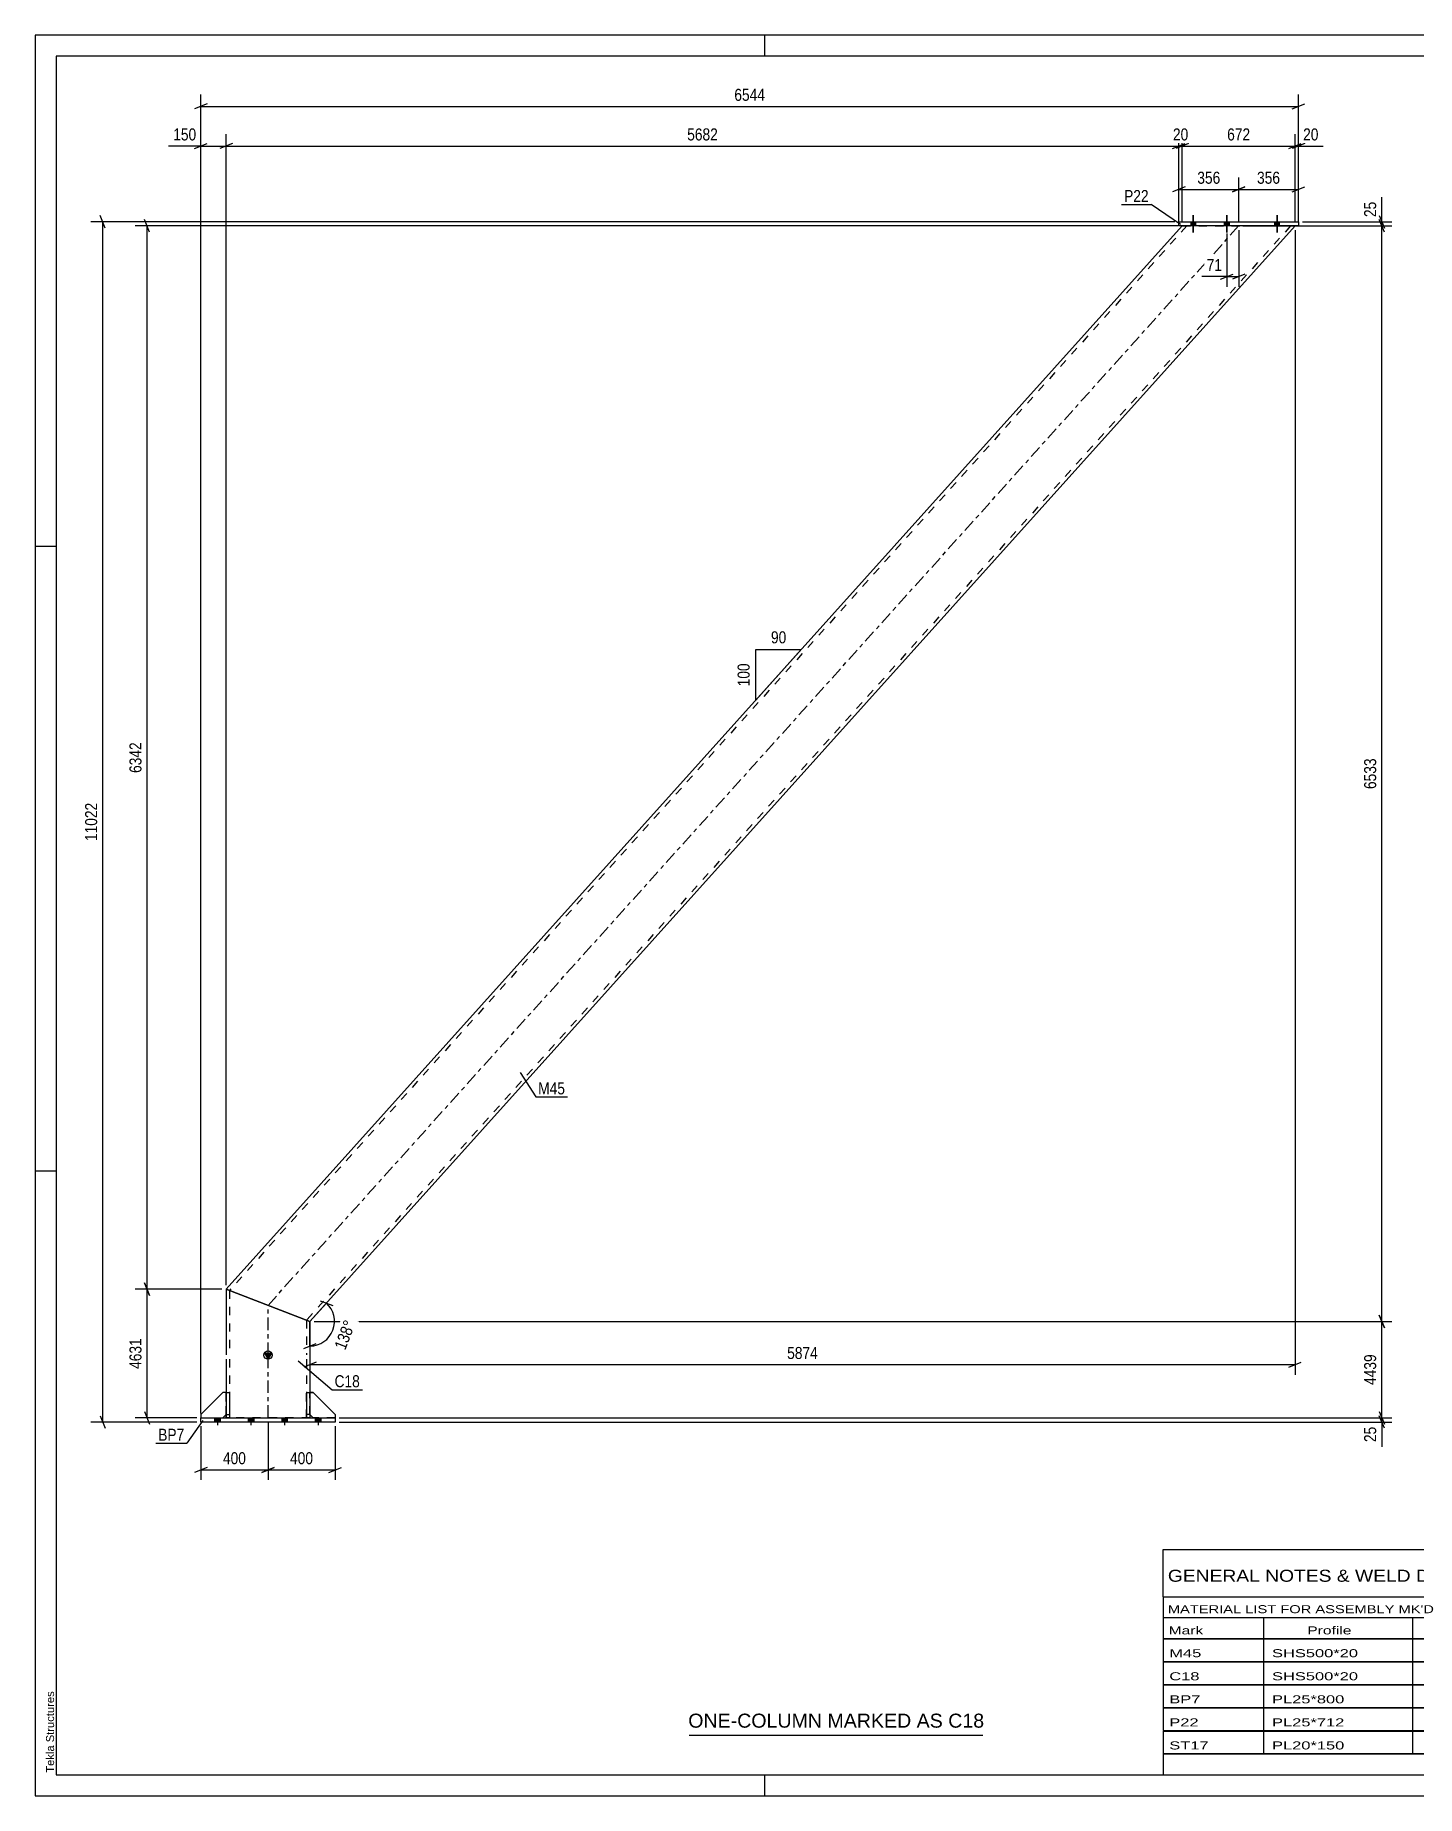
# Model space of a CAD drawing. Header units: millimetres. Extents: x 0 to 594, y 0 to 420.
# Drawn here: x 0 to 329.5, y 0 to 420 of the extents above; entities that cross this region are included whole.
import ezdxf

# ---------------------------------------------------------------- set-up
doc = ezdxf.new("R2010")
doc.units = ezdxf.units.MM
doc.linetypes.add('DXK_LINE_DOT2', pattern=[3.9198, 1.9599, -1.9599])
doc.linetypes.add('DXK_LINE_DOT3', pattern=[5.9187, 2.979, -0.9799, 0.9799, -0.9799])
doc.styles.add('Arial', font='ARIAL.TTF', dxfattribs={"height": 0.2})
doc.styles.add('Arial Narrow', font='ARIALN.TTF', dxfattribs={"height": 0.2})

# ---------------------------------------------------------------- blocks, each defined once
blk = doc.blocks.new('Unknown-708392165-1134')
at = {"color": 5, "linetype": 'Continuous'}
for p, q in [((594, 420), (0, 420)), ((0, 420), (0, 0)), ((174, 415), (174, 420)), ((589, 415), (5, 415)), ((5, 415), (5, 5)), ((5, 298), (0, 298)), ((5, 149), (0, 149)), ((5, 5), (589, 5)), ((174, 0), (174, 5)), ((0, 0), (594, 0))]:
    blk.add_line(p, q, dxfattribs=at)
at = {"color": 174, "linetype": 'Continuous', "style": 'Arial'}
blk.add_text('Tekla Structures', height=1.9102, rotation=90, dxfattribs=at).set_placement((4.5, 5.5))
blk = doc.blocks.new('Bolt-708392165-1570 - 1568')
at = {"linetype": 'Continuous'}
for points in [[(276.68, 375.5), (275.6, 375.5), (275.6, 374.5), (276.68, 374.5)], [(284.68, 375.5), (283.6, 375.5), (283.6, 374.5), (284.68, 374.5)], [(296.68, 375.5), (295.6, 375.5), (295.6, 374.5), (296.68, 374.5)]]:
    blk.add_hatch(color=1, dxfattribs=at).paths.add_polyline_path(points)
at = {"color": 1, "linetype": 'Continuous'}
for p, q in [((275.6, 375.5), (275.6, 374.5)), ((276.14, 377.1), (276.14, 372.9)), ((276.68, 375.5), (276.68, 374.5)), ((283.6, 375.5), (283.6, 374.5)), ((284.14, 377.1), (284.14, 372.9)), ((284.68, 375.5), (284.68, 374.5)), ((295.6, 375.5), (295.6, 374.5)), ((296.14, 377.1), (296.14, 372.9)), ((296.68, 375.5), (296.68, 374.5))]:
    blk.add_line(p, q, dxfattribs=at)
blk = doc.blocks.new('Part-708392165-1575 - 1568')
at = {"color": 2, "linetype": 'Continuous'}
for p, q in [((45.53, 120.83), (273.6, 374.5)), ((65.53, 113.17), (300.49, 374.5)), ((45.53, 120.83), (65.53, 113.17))]:
    blk.add_line(p, q, dxfattribs=at)
at = {"color": 7, "linetype": 'DXK_LINE_DOT2'}
for p, q in [((274.67, 374.5), (46.33, 120.53)), ((299.42, 374.5), (64.73, 113.47)), ((273.6, 374.5), (300.49, 374.5))]:
    blk.add_line(p, q, dxfattribs=at)
at = {"color": 7, "linetype": 'DXK_LINE_DOT3'}
blk.add_line((55.53, 117), (287.05, 374.5), dxfattribs=at)
blk = doc.blocks.new('Part-708392165-1597 - 1568')
at = {"linetype": 'Continuous'}
blk.add_hatch(color=2, dxfattribs=at).paths.add_polyline_path([(55.53, 104.23), (54.73, 105.63), (56.33, 105.63)])
at = {"color": 2, "linetype": 'Continuous'}
for p, q in [((45.53, 120.83), (45.53, 105.17)), ((65.53, 113.17), (45.53, 120.83)), ((65.53, 113.17), (65.53, 105.17)), ((55.53, 104.23), (54.73, 105.63)), ((54.73, 105.63), (56.33, 105.63)), ((56.33, 105.63), (55.53, 104.23)), ((45.53, 104.17), (45.53, 96.17)), ((65.53, 104.17), (65.53, 96.17))]:
    blk.add_line(p, q, dxfattribs=at)
at = {"color": 7, "linetype": 'DXK_LINE_DOT2'}
for p, q in [((46.33, 120.53), (46.33, 105.17)), ((64.73, 113.47), (64.73, 105.17)), ((46.33, 104.17), (46.33, 90.17)), ((64.73, 104.17), (64.73, 90.17)), ((45.53, 96.17), (45.53, 90.17)), ((65.53, 96.17), (65.53, 90.17)), ((65.53, 90.17), (45.53, 90.17))]:
    blk.add_line(p, q, dxfattribs=at)
at = {"color": 7, "linetype": 'DXK_LINE_DOT3'}
for p, q in [((55.53, 105.17), (55.53, 117)), ((55.53, 90.17), (55.53, 104.17))]:
    blk.add_line(p, q, dxfattribs=at)
at = {"color": 2, "linetype": 'Continuous'}
blk.add_circle((55.53, 105.13), 1, dxfattribs=at)
blk = doc.blocks.new('Bolt-708392165-1582 - 1568')
at = {"linetype": 'Continuous'}
for points in [[(44.19, 90.17), (42.87, 90.17), (42.87, 89.17), (44.19, 89.17)], [(44.19, 90.17), (42.87, 90.17), (42.87, 89.17), (44.19, 89.17)], [(44.19, 90.17), (42.87, 90.17), (42.87, 89.17), (44.19, 89.17)], [(44.19, 90.17), (42.87, 90.17), (42.87, 89.17), (44.19, 89.17)], [(52.19, 90.17), (50.87, 90.17), (50.87, 89.17), (52.19, 89.17)], [(52.19, 90.17), (50.87, 90.17), (50.87, 89.17), (52.19, 89.17)], [(60.19, 90.17), (58.87, 90.17), (58.87, 89.17), (60.19, 89.17)], [(60.19, 90.17), (58.87, 90.17), (58.87, 89.17), (60.19, 89.17)], [(68.19, 90.17), (66.87, 90.17), (66.87, 89.17), (68.19, 89.17)], [(68.19, 90.17), (66.87, 90.17), (66.87, 89.17), (68.19, 89.17)], [(68.19, 90.17), (66.87, 90.17), (66.87, 89.17), (68.19, 89.17)], [(68.19, 90.17), (66.87, 90.17), (66.87, 89.17), (68.19, 89.17)]]:
    blk.add_hatch(color=1, dxfattribs=at).paths.add_polyline_path(points)
at = {"color": 1, "linetype": 'Continuous'}
for p, q in [((42.87, 89.17), (42.87, 90.17)), ((42.87, 89.17), (42.87, 90.17)), ((42.87, 89.17), (42.87, 90.17)), ((42.87, 89.17), (42.87, 90.17)), ((43.53, 88.41), (43.53, 90.17)), ((43.53, 88.41), (43.53, 90.17)), ((43.53, 88.41), (43.53, 90.17)), ((43.53, 88.41), (43.53, 90.17)), ((44.19, 89.17), (44.19, 90.17)), ((44.19, 89.17), (44.19, 90.17)), ((44.19, 89.17), (44.19, 90.17)), ((44.19, 89.17), (44.19, 90.17)), ((50.87, 89.17), (50.87, 90.17)), ((50.87, 89.17), (50.87, 90.17)), ((51.53, 88.41), (51.53, 90.17)), ((51.53, 88.41), (51.53, 90.17)), ((52.19, 89.17), (52.19, 90.17)), ((52.19, 89.17), (52.19, 90.17)), ((58.87, 89.17), (58.87, 90.17)), ((58.87, 89.17), (58.87, 90.17)), ((59.53, 88.41), (59.53, 90.17)), ((59.53, 88.41), (59.53, 90.17)), ((60.19, 89.17), (60.19, 90.17)), ((60.19, 89.17), (60.19, 90.17)), ((66.87, 89.17), (66.87, 90.17)), ((66.87, 89.17), (66.87, 90.17)), ((66.87, 89.17), (66.87, 90.17)), ((66.87, 89.17), (66.87, 90.17)), ((67.53, 88.41), (67.53, 90.17)), ((67.53, 88.41), (67.53, 90.17)), ((67.53, 88.41), (67.53, 90.17)), ((67.53, 88.41), (67.53, 90.17)), ((68.19, 89.17), (68.19, 90.17)), ((68.19, 89.17), (68.19, 90.17)), ((68.19, 89.17), (68.19, 90.17)), ((68.19, 89.17), (68.19, 90.17))]:
    blk.add_line(p, q, dxfattribs=at)
blk = doc.blocks.new('Bolt-708392165-1598 - 1568')
at = {"linetype": 'Continuous'}
for points in [[(276.74, 375.5), (275.66, 375.5), (275.66, 374.5), (276.74, 374.5)], [(284.74, 375.5), (283.66, 375.5), (283.66, 374.5), (284.74, 374.5)], [(296.74, 375.5), (295.66, 375.5), (295.66, 374.5), (296.74, 374.5)]]:
    blk.add_hatch(color=1, dxfattribs=at).paths.add_polyline_path(points)
at = {"color": 1, "linetype": 'Continuous'}
for p, q in [((275.66, 375.5), (275.66, 374.5)), ((276.2, 377.1), (276.2, 372.9)), ((276.74, 375.5), (276.74, 374.5)), ((283.66, 375.5), (283.66, 374.5)), ((284.2, 377.1), (284.2, 372.9)), ((284.74, 375.5), (284.74, 374.5)), ((295.66, 375.5), (295.66, 374.5)), ((296.2, 377.1), (296.2, 372.9)), ((296.74, 375.5), (296.74, 374.5))]:
    blk.add_line(p, q, dxfattribs=at)
blk = doc.blocks.new('Part-708392165-1603 - 1568')
at = {"color": 2, "linetype": 'Continuous'}
for p, q in [((272.8, 374.5), (272.8, 375.5)), ((272.8, 375.5), (301.29, 375.5)), ((301.29, 374.5), (272.8, 374.5)), ((301.29, 375.5), (301.29, 374.5))]:
    blk.add_line(p, q, dxfattribs=at)
blk = doc.blocks.new('Part-708392165-1618 - 1568')
at = {"color": 2, "linetype": 'Continuous'}
for p, q in [((39.53, 89.17), (39.53, 90.17)), ((39.53, 90.17), (71.53, 90.17)), ((71.53, 89.17), (39.53, 89.17)), ((71.53, 90.17), (71.53, 89.17))]:
    blk.add_line(p, q, dxfattribs=at)
blk = doc.blocks.new('Part-708392165-1619 - 1568')
at = {"color": 2, "linetype": 'Continuous'}
for p, q in [((64.73, 96.17), (64.73, 90.17)), ((64.73, 96.17), (65.53, 96.17)), ((65.53, 96.17), (65.53, 90.17)), ((65.53, 90.97), (64.73, 90.97)), ((64.73, 90.17), (65.53, 90.17))]:
    blk.add_line(p, q, dxfattribs=at)
blk = doc.blocks.new('Part-708392165-1620 - 1568')
at = {"color": 2, "linetype": 'Continuous'}
for p, q in [((44.73, 96.17), (39.53, 90.97)), ((45.53, 96.17), (44.73, 96.17)), ((39.53, 90.97), (39.53, 90.17)), ((44.73, 90.17), (45.53, 90.97))]:
    blk.add_line(p, q, dxfattribs=at)
at = {"color": 7, "linetype": 'DXK_LINE_DOT2'}
for p, q in [((45.53, 96.17), (45.53, 90.97)), ((39.53, 90.17), (44.73, 90.17))]:
    blk.add_line(p, q, dxfattribs=at)
blk = doc.blocks.new('Part-708392165-1621 - 1568')
at = {"color": 7, "linetype": 'DXK_LINE_DOT2'}
for p, q in [((64.73, 90.17), (64.73, 96.17)), ((64.73, 96.17), (65.53, 96.17)), ((65.53, 96.17), (65.53, 90.17)), ((65.53, 90.97), (64.73, 90.97)), ((65.53, 90.17), (64.73, 90.17))]:
    blk.add_line(p, q, dxfattribs=at)
blk = doc.blocks.new('Part-708392165-1622 - 1568')
at = {"color": 7, "linetype": 'DXK_LINE_DOT2'}
for p, q in [((44.73, 96.17), (39.53, 90.97)), ((45.53, 96.17), (44.73, 96.17)), ((45.53, 90.97), (45.53, 96.17)), ((39.53, 90.97), (39.53, 90.17)), ((39.53, 90.17), (44.73, 90.17)), ((44.73, 90.17), (45.53, 90.97))]:
    blk.add_line(p, q, dxfattribs=at)
blk = doc.blocks.new('Part-708392165-1623 - 1568')
at = {"color": 2, "linetype": 'Continuous'}
for p, q in [((45.53, 96.17), (45.53, 90.17)), ((45.53, 96.17), (46.33, 96.17)), ((46.33, 96.17), (46.33, 90.17)), ((45.53, 90.97), (46.33, 90.97)), ((45.53, 90.17), (46.33, 90.17))]:
    blk.add_line(p, q, dxfattribs=at)
blk = doc.blocks.new('Part-708392165-1624 - 1568')
at = {"color": 2, "linetype": 'Continuous'}
for p, q in [((66.33, 96.17), (65.53, 96.17)), ((71.53, 90.97), (66.33, 96.17)), ((66.33, 90.17), (65.53, 90.97)), ((71.53, 90.97), (71.53, 90.17))]:
    blk.add_line(p, q, dxfattribs=at)
at = {"color": 7, "linetype": 'DXK_LINE_DOT2'}
for p, q in [((65.53, 90.97), (65.53, 96.17)), ((71.53, 90.17), (66.33, 90.17))]:
    blk.add_line(p, q, dxfattribs=at)
blk = doc.blocks.new('Part-708392165-1625 - 1568')
at = {"color": 7, "linetype": 'DXK_LINE_DOT2'}
for p, q in [((45.53, 90.17), (45.53, 96.17)), ((45.53, 96.17), (46.33, 96.17)), ((46.33, 96.17), (46.33, 90.17)), ((45.53, 90.97), (46.33, 90.97)), ((46.33, 90.17), (45.53, 90.17))]:
    blk.add_line(p, q, dxfattribs=at)
blk = doc.blocks.new('Part-708392165-1626 - 1568')
at = {"color": 7, "linetype": 'DXK_LINE_DOT2'}
for p, q in [((65.53, 90.97), (65.53, 96.17)), ((65.53, 96.17), (66.33, 96.17)), ((66.33, 96.17), (71.53, 90.97)), ((66.33, 90.17), (65.53, 90.97)), ((71.53, 90.17), (66.33, 90.17)), ((71.53, 90.97), (71.53, 90.17))]:
    blk.add_line(p, q, dxfattribs=at)
blk = doc.blocks.new('StraightDimension-708392165-1790 - 1568')
at = {"color": 7, "linetype": 'Continuous'}
for p, q in [((321.79, 111.67), (320.59, 114.67)), ((66.53, 113.17), (323.59, 113.17)), ((321.19, 90.17), (321.19, 113.17)), ((72.53, 90.17), (323.59, 90.17)), ((320.59, 91.67), (321.79, 88.67))]:
    blk.add_line(p, q, dxfattribs=at)
at = {"color": 0}
blk.add_wipeout([(320.44, 105.92), (316.24, 105.92), (316.24, 97.41), (320.44, 97.41)], dxfattribs=at)
at = {"color": 3, "style": 'Arial Narrow'}
blk.add_text('4439', height=2.863, rotation=90.0002, dxfattribs=at).set_placement((319.84, 98.01))
blk = doc.blocks.new('StraightDimension-708392165-1875 - 1568')
at = {"color": 7, "linetype": 'Continuous'}
for p, q in [((300.49, 375.5), (300.49, 396.4)), ((301.29, 375.5), (301.29, 396.4)), ((298.99, 392.95), (301.99, 394.15)), ((302.79, 394.15), (299.79, 392.95)), ((300.49, 393.55), (301.29, 393.55))]:
    blk.add_line(p, q, dxfattribs=at)
at = {"color": 0}
blk.add_wipeout([(306.68, 394.3), (306.68, 398.5), (301.82, 398.5), (301.82, 394.3)], dxfattribs=at)
at = {"color": 7, "linetype": 'Continuous'}
blk.add_line((301.29, 393.55), (307.2, 393.55), dxfattribs=at)
blk.add_line((301.29, 393.55), (307.2, 393.55), dxfattribs=at)
at = {"color": 3, "style": 'Arial Narrow'}
blk.add_text('20', height=2.863, dxfattribs=at).set_placement((302.42, 394.9))
blk = doc.blocks.new('StraightDimension-708392165-1806 - 1568')
at = {"color": 7, "linetype": 'Continuous'}
for p, q in [((288.05, 374.5), (323.59, 374.5)), ((321.79, 373), (320.59, 376)), ((321.19, 113.17), (321.19, 374.5)), ((320.59, 114.67), (321.79, 111.67)), ((66.53, 113.17), (323.59, 113.17))]:
    blk.add_line(p, q, dxfattribs=at)
at = {"color": 0}
blk.add_wipeout([(320.44, 248.09), (316.24, 248.09), (316.24, 239.57), (320.44, 239.57)], dxfattribs=at)
at = {"color": 3, "style": 'Arial Narrow'}
blk.add_text('6533', height=2.863, rotation=90.0002, dxfattribs=at).set_placement((319.84, 240.17))
blk = doc.blocks.new('StraightDimension-708392165-1750 - 1568')
at = {"color": 7, "linetype": 'Continuous'}
for p, q in [((41.03, 403.6), (38.03, 402.4)), ((39.53, 91.17), (39.53, 405.85)), ((299.79, 402.4), (302.79, 403.6)), ((301.29, 375.5), (301.29, 405.85)), ((39.53, 403), (301.29, 403))]:
    blk.add_line(p, q, dxfattribs=at)
at = {"color": 0}
blk.add_wipeout([(174.67, 403.75), (174.67, 407.95), (166.15, 407.95), (166.15, 403.75)], dxfattribs=at)
at = {"color": 3, "style": 'Arial Narrow'}
blk.add_text('6544', height=2.863, dxfattribs=at).set_placement((166.75, 404.35))
blk = doc.blocks.new('StraightDimension-708392165-5519 - 1568')
at = {"color": 7, "linetype": 'Continuous'}
for p, q in [((284.2, 372.7), (284.2, 360.01)), ((287.05, 373.5), (287.05, 360.01)), ((282.7, 361.81), (285.7, 363.01)), ((284.2, 362.41), (287.05, 362.41)), ((288.55, 363.01), (285.55, 361.81))]:
    blk.add_line(p, q, dxfattribs=at)
at = {"color": 0}
blk.add_wipeout([(283.67, 363.16), (283.67, 367.36), (278.82, 367.36), (278.82, 363.16)], dxfattribs=at)
at = {"color": 7, "linetype": 'Continuous'}
blk.add_line((284.2, 362.41), (278.29, 362.41), dxfattribs=at)
blk.add_line((284.2, 362.41), (278.29, 362.41), dxfattribs=at)
at = {"color": 3, "style": 'Arial Narrow'}
blk.add_text('71', height=2.863, dxfattribs=at).set_placement((279.42, 363.76))
blk = doc.blocks.new('StraightDimension-708392165-1737 - 1568')
at = {"color": 7, "linetype": 'Continuous'}
for p, q in [((271.8, 375.5), (13.27, 375.5)), ((16.72, 374), (15.52, 377)), ((16.12, 89.17), (16.12, 375.5)), ((38.53, 89.17), (13.27, 89.17)), ((15.52, 90.67), (16.72, 87.67))]:
    blk.add_line(p, q, dxfattribs=at)
at = {"color": 0}
blk.add_wipeout([(15.37, 237.5), (11.17, 237.5), (11.17, 227.16), (15.37, 227.16)], dxfattribs=at)
at = {"color": 3, "style": 'Arial Narrow'}
blk.add_text('11022', height=2.863, rotation=90.0002, dxfattribs=at).set_placement((14.77, 227.76))
blk = doc.blocks.new('StraightDimension-708392165-1629 - 1568')
at = {"color": 7, "linetype": 'Continuous'}
for p, q in [((300.49, 373.5), (300.49, 100.45)), ((65.53, 112.17), (65.53, 100.45)), ((67.03, 103.45), (64.03, 102.25)), ((65.53, 102.85), (300.49, 102.85)), ((298.99, 102.25), (301.99, 103.45))]:
    blk.add_line(p, q, dxfattribs=at)
at = {"color": 0}
blk.add_wipeout([(187.27, 103.6), (187.27, 107.8), (178.75, 107.8), (178.75, 103.6)], dxfattribs=at)
at = {"color": 3, "style": 'Arial Narrow'}
blk.add_text('5874', height=2.863, dxfattribs=at).set_placement((179.35, 104.2))
blk = doc.blocks.new('AngleDimension-708392165-1659 - 1568')
at = {"color": 7, "linetype": 'Continuous'}
for p, q in [((67.93, 118.08), (70.96, 116.97)), ((69.45, 117.52), (65.53, 113.17)), ((66.19, 113.91), (69.45, 117.52)), ((65.53, 107.3), (65.53, 113.17)), ((64.03, 106.7), (67.03, 107.9))]:
    blk.add_line(p, q, dxfattribs=at)
blk.add_arc((65.53, 113.17), 5.86, 270, 48.0406, dxfattribs=at)
at = {"color": 0}
blk.add_wipeout([(77.24, 113.11), (73.32, 114.61), (70.36, 106.88), (74.28, 105.37)], dxfattribs=at)
at = {"color": 3, "style": 'Arial Narrow'}
blk.add_text('138°', height=2.863, rotation=69.0185, dxfattribs=at).set_placement((73.93, 106.15))
blk = doc.blocks.new('StraightDimension-708392165-1760 - 1568')
at = {"color": 7, "linetype": 'Continuous'}
for p, q in [((274.3, 383.82), (271.3, 382.62)), ((272.8, 375.5), (272.8, 386.07)), ((272.8, 383.22), (287.05, 383.22)), ((285.55, 382.62), (288.55, 383.82)), ((287.05, 375.5), (287.05, 386.07))]:
    blk.add_line(p, q, dxfattribs=at)
at = {"color": 0}
blk.add_wipeout([(283.26, 383.97), (283.26, 388.17), (276.58, 388.17), (276.58, 383.97)], dxfattribs=at)
at = {"color": 3, "style": 'Arial Narrow'}
blk.add_text('356', height=2.863, dxfattribs=at).set_placement((277.18, 384.57))
blk = doc.blocks.new('AngleDimension-708392165-4957 - 1568')
at = {"color": 7, "linetype": 'Continuous'}
for p, q in [((171.9, 273.43), (182.73, 273.43)), ((171.9, 261.39), (182.73, 273.43)), ((171.9, 261.39), (171.9, 273.43)), ((176.71, 266.74), (182.73, 273.43))]:
    blk.add_line(p, q, dxfattribs=at)
at = {"color": 0}
for points in [[(179.74, 274.33), (179.74, 278.53), (174.89, 278.53), (174.89, 274.33)], [(171, 270.75), (166.8, 270.75), (166.8, 264.07), (171, 264.07)]]:
    blk.add_wipeout(points, dxfattribs=at)
at = {"color": 3, "style": 'Arial Narrow'}
blk.add_text('90', height=2.863, dxfattribs=at).set_placement((175.49, 274.93))
blk.add_text('100', height=2.863, rotation=90.0002, dxfattribs=at).set_placement((170.4, 264.67))
blk = doc.blocks.new('StraightDimension-708392165-1770 - 1568')
at = {"color": 7, "linetype": 'Continuous'}
for p, q in [((288.55, 383.82), (285.55, 382.62)), ((287.05, 375.5), (287.05, 386.07)), ((287.05, 383.22), (301.29, 383.22)), ((299.79, 382.62), (302.79, 383.82)), ((301.29, 375.5), (301.29, 386.07))]:
    blk.add_line(p, q, dxfattribs=at)
at = {"color": 0}
blk.add_wipeout([(297.51, 383.97), (297.51, 388.17), (290.83, 388.17), (290.83, 383.97)], dxfattribs=at)
at = {"color": 3, "style": 'Arial Narrow'}
blk.add_text('356', height=2.863, dxfattribs=at).set_placement((291.43, 384.57))
blk = doc.blocks.new('StraightDimension-708392165-1781 - 1568')
at = {"color": 7, "linetype": 'Continuous'}
for p, q in [((72.53, 90.17), (323.59, 90.17)), ((72.53, 89.17), (323.59, 89.17)), ((320.59, 91.67), (321.79, 88.67)), ((321.79, 87.67), (320.59, 90.67)), ((321.19, 89.17), (321.19, 90.17))]:
    blk.add_line(p, q, dxfattribs=at)
at = {"color": 0}
blk.add_wipeout([(320.44, 88.64), (316.24, 88.64), (316.24, 83.78), (320.44, 83.78)], dxfattribs=at)
at = {"color": 7, "linetype": 'Continuous'}
blk.add_line((321.19, 89.17), (321.19, 83.26), dxfattribs=at)
blk.add_line((321.19, 89.17), (321.19, 83.26), dxfattribs=at)
at = {"color": 3, "style": 'Arial Narrow'}
blk.add_text('25', height=2.863, rotation=90.0002, dxfattribs=at).set_placement((319.84, 84.38))
blk = doc.blocks.new('StraightDimension-708392165-1887 - 1568')
at = {"color": 7, "linetype": 'Continuous'}
for p, q in [((273.6, 375.5), (273.6, 396.4)), ((300.49, 375.5), (300.49, 396.4)), ((275.1, 394.15), (272.1, 392.95)), ((273.6, 393.55), (300.49, 393.55)), ((298.99, 392.95), (301.99, 394.15))]:
    blk.add_line(p, q, dxfattribs=at)
at = {"color": 0}
blk.add_wipeout([(290.39, 394.3), (290.39, 398.5), (283.7, 398.5), (283.7, 394.3)], dxfattribs=at)
at = {"color": 3, "style": 'Arial Narrow'}
blk.add_text('672', height=2.863, dxfattribs=at).set_placement((284.3, 394.9))
blk = doc.blocks.new('StraightDimension-708392165-1823 - 1568')
at = {"color": 7, "linetype": 'Continuous'}
for p, q in [((288.05, 374.5), (323.59, 374.5)), ((302.29, 375.5), (323.59, 375.5)), ((320.59, 377), (321.79, 374)), ((321.79, 373), (320.59, 376)), ((321.19, 374.5), (321.19, 375.5))]:
    blk.add_line(p, q, dxfattribs=at)
at = {"color": 0}
blk.add_wipeout([(320.44, 380.88), (316.24, 380.88), (316.24, 376.02), (320.44, 376.02)], dxfattribs=at)
at = {"color": 7, "linetype": 'Continuous'}
blk.add_line((321.19, 375.5), (321.19, 381.4), dxfattribs=at)
blk.add_line((321.19, 375.5), (321.19, 381.4), dxfattribs=at)
at = {"color": 3, "style": 'Arial Narrow'}
blk.add_text('25', height=2.863, rotation=90.0002, dxfattribs=at).set_placement((319.84, 376.62))
blk = doc.blocks.new('StraightDimension-708392165-1834 - 1568')
at = {"color": 7, "linetype": 'Continuous'}
for p, q in [((55.53, 89.17), (55.53, 75.35)), ((71.53, 88.17), (71.53, 75.35)), ((57.03, 78.35), (54.03, 77.15)), ((55.53, 77.75), (71.53, 77.75)), ((70.03, 77.15), (73.03, 78.35))]:
    blk.add_line(p, q, dxfattribs=at)
at = {"color": 0}
blk.add_wipeout([(66.87, 78.5), (66.87, 82.7), (60.18, 82.7), (60.18, 78.5)], dxfattribs=at)
at = {"color": 3, "style": 'Arial Narrow'}
blk.add_text('400', height=2.863, dxfattribs=at).set_placement((60.78, 79.1))
blk = doc.blocks.new('StraightDimension-708392165-1907 - 1568')
at = {"color": 7, "linetype": 'Continuous'}
for p, q in [((45.53, 121.83), (45.53, 396.4)), ((272.8, 375.5), (272.8, 396.4)), ((47.03, 394.15), (44.03, 392.95)), ((45.53, 393.55), (272.8, 393.55)), ((271.3, 392.95), (274.3, 394.15))]:
    blk.add_line(p, q, dxfattribs=at)
at = {"color": 0}
blk.add_wipeout([(163.42, 394.3), (163.42, 398.5), (154.91, 398.5), (154.91, 394.3)], dxfattribs=at)
at = {"color": 3, "style": 'Arial Narrow'}
blk.add_text('5682', height=2.863, dxfattribs=at).set_placement((155.51, 394.9))
blk = doc.blocks.new('StraightDimension-708392165-1843 - 1568')
at = {"color": 7, "linetype": 'Continuous'}
for p, q in [((55.53, 89.17), (55.53, 75.35)), ((39.53, 88.17), (39.53, 75.35)), ((41.03, 78.35), (38.03, 77.15)), ((39.53, 77.75), (55.53, 77.75)), ((54.03, 77.15), (57.03, 78.35))]:
    blk.add_line(p, q, dxfattribs=at)
at = {"color": 0}
blk.add_wipeout([(50.87, 78.5), (50.87, 82.7), (44.18, 82.7), (44.18, 78.5)], dxfattribs=at)
at = {"color": 3, "style": 'Arial Narrow'}
blk.add_text('400', height=2.863, dxfattribs=at).set_placement((44.78, 79.1))
blk = doc.blocks.new('StraightDimension-708392165-1853 - 1568')
at = {"color": 7, "linetype": 'Continuous'}
for p, q in [((272.6, 374.5), (23.84, 374.5)), ((27.29, 373), (26.09, 376)), ((26.69, 120.83), (26.69, 374.5)), ((26.09, 122.33), (27.29, 119.33)), ((44.53, 120.83), (23.84, 120.83))]:
    blk.add_line(p, q, dxfattribs=at)
at = {"color": 0}
blk.add_wipeout([(25.94, 251.92), (21.74, 251.92), (21.74, 243.41), (25.94, 243.41)], dxfattribs=at)
at = {"color": 3, "style": 'Arial Narrow'}
blk.add_text('6342', height=2.863, rotation=90.0002, dxfattribs=at).set_placement((25.34, 244.01))
blk = doc.blocks.new('StraightDimension-708392165-1863 - 1568')
at = {"color": 7, "linetype": 'Continuous'}
for p, q in [((27.29, 119.33), (26.09, 122.33)), ((44.53, 120.83), (23.84, 120.83)), ((26.69, 90.17), (26.69, 120.83)), ((38.53, 90.17), (23.84, 90.17)), ((26.09, 91.67), (27.29, 88.67))]:
    blk.add_line(p, q, dxfattribs=at)
at = {"color": 0}
blk.add_wipeout([(25.94, 109.76), (21.74, 109.76), (21.74, 101.24), (25.94, 101.24)], dxfattribs=at)
at = {"color": 3, "style": 'Arial Narrow'}
blk.add_text('4631', height=2.863, rotation=90.0002, dxfattribs=at).set_placement((25.34, 101.84))
blk = doc.blocks.new('StraightDimension-708392165-1896 - 1568')
at = {"color": 7, "linetype": 'Continuous'}
for p, q in [((272.8, 375.5), (272.8, 396.4)), ((273.6, 375.5), (273.6, 396.4)), ((271.3, 392.95), (274.3, 394.15)), ((275.1, 394.15), (272.1, 392.95)), ((272.8, 393.55), (273.6, 393.55))]:
    blk.add_line(p, q, dxfattribs=at)
at = {"color": 0}
blk.add_wipeout([(275.63, 394.3), (275.63, 398.5), (270.77, 398.5), (270.77, 394.3)], dxfattribs=at)
at = {"color": 3, "style": 'Arial Narrow'}
blk.add_text('20', height=2.863, dxfattribs=at).set_placement((271.37, 394.9))
blk = doc.blocks.new('StraightDimension-708392165-1923 - 1568')
at = {"color": 7, "linetype": 'Continuous'}
for p, q in [((39.53, 91.17), (39.53, 396.4)), ((45.53, 121.83), (45.53, 396.4)), ((38.03, 392.95), (41.03, 394.15)), ((39.53, 393.55), (45.53, 393.55)), ((47.03, 394.15), (44.03, 392.95))]:
    blk.add_line(p, q, dxfattribs=at)
at = {"color": 0}
blk.add_wipeout([(39, 394.3), (39, 398.5), (32.32, 398.5), (32.32, 394.3)], dxfattribs=at)
at = {"color": 7, "linetype": 'Continuous'}
blk.add_line((39.53, 393.55), (31.79, 393.55), dxfattribs=at)
blk.add_line((39.53, 393.55), (31.79, 393.55), dxfattribs=at)
at = {"color": 3, "style": 'Arial Narrow'}
blk.add_text('150', height=2.863, dxfattribs=at).set_placement((32.92, 394.9))
blk = doc.blocks.new('Unknown-708392165-5552')
at = {"color": 7, "linetype": 'Continuous'}
for p, q in [((269, 58.75), (429, 58.75)), ((269, 47.5), (269, 58.75)), ((429, 58.75), (429, 47.5)), ((269, 47.5), (429, 47.5)), ((269, 47.5), (269, 42.5)), ((429, 47.5), (429, 42.5)), ((269, 42.5), (429, 42.5)), ((269, 42.5), (269, 37.5)), ((293, 42.5), (293, 37.5)), ((328.5, 42.5), (328.5, 37.5)), ((354.5, 42.5), (354.5, 37.5)), ((367.5, 42.5), (367.5, 37.5)), ((385, 42.5), (385, 37.5)), ((407, 42.5), (407, 37.5)), ((429, 42.5), (429, 37.5)), ((269, 37.5), (429, 37.5)), ((269, 37.45), (269, 32.05)), ((269, 37.45), (429, 37.45)), ((293, 37.5), (293, 32)), ((328.5, 37.5), (328.5, 32)), ((354.5, 37.5), (354.5, 32)), ((367.5, 37.5), (367.5, 32)), ((385, 37.5), (385, 32)), ((407, 37.5), (407, 32)), ((429, 37.45), (429, 32.05)), ((269, 32.05), (429, 32.05)), ((269, 31.95), (269, 26.55)), ((269, 31.95), (429, 31.95)), ((293, 32), (293, 26.5)), ((328.5, 32), (328.5, 26.5)), ((354.5, 32), (354.5, 26.5)), ((367.5, 32), (367.5, 26.5)), ((385, 32), (385, 26.5)), ((407, 32), (407, 26.5)), ((429, 31.95), (429, 26.55)), ((269, 26.55), (429, 26.55)), ((269, 26.45), (269, 21.05)), ((269, 26.45), (429, 26.45)), ((293, 26.5), (293, 21)), ((328.5, 26.5), (328.5, 21)), ((354.5, 26.5), (354.5, 21)), ((367.5, 26.5), (367.5, 21)), ((385, 26.5), (385, 21)), ((407, 26.5), (407, 21)), ((429, 26.45), (429, 21.05)), ((269, 21.05), (429, 21.05)), ((293, 21), (293, 15.5)), ((328.5, 21), (328.5, 15.5)), ((354.5, 21), (354.5, 15.5)), ((367.5, 21), (367.5, 15.5)), ((385, 21), (385, 15.5)), ((407, 21), (407, 15.5)), ((269, 20.95), (269, 15.55)), ((269, 20.95), (429, 20.95)), ((429, 20.95), (429, 15.55)), ((269, 15.55), (429, 15.55)), ((269, 15.45), (269, 10.05)), ((269, 15.45), (429, 15.45)), ((293, 15.5), (293, 10)), ((328.5, 15.5), (328.5, 10)), ((354.5, 15.5), (354.5, 10)), ((367.5, 15.5), (367.5, 10)), ((385, 15.5), (385, 10)), ((407, 15.5), (407, 10)), ((429, 15.45), (429, 10.05)), ((269, 10.05), (429, 10.05)), ((269, 10), (429, 10)), ((269, 10), (269, 5)), ((385, 10), (385, 5)), ((407, 10), (407, 5)), ((429, 10), (429, 5)), ((269, 5), (429, 5))]:
    blk.add_line(p, q, dxfattribs=at)
at = {"color": 7, "style": 'Arial Narrow'}
for s, height, width, p in [('GENERAL NOTES & WELD DETAILS :', 2.8633, 1.4, (270.15, 51.06)), ('REFER TYP DRAWING TYP-01', 1.9089, 1.6, (353.7, 51.16)), ("MATERIAL LIST FOR ASSEMBLY MK'D", 1.9089, 1.6, (270.15, 43.56)), ('C18', 1.909, 1.794707, (365.2, 43.47)), ('1', 1.91, 1.794707, (391.08, 43.56)), ('No. Required', 1.9089, 1.6, (400.41, 43.56)), ('Mark', 1.909, 1.7, (270.34, 38.5)), ('Profile', 1.909, 1.7, (303.41, 38.5)), ('Material', 1.909, 1.7, (333.54, 38.56)), ('No.', 1.909, 1.7, (358.5, 38.56)), ('Length', 1.909, 1.7, (369, 38.56)), ('Area', 1.909, 1.7, (391.5, 38.56)), ('Weight', 1.909, 1.7, (411, 38.56))]:
    blk.add_text(s, height=height, dxfattribs=dict(at, width=width)).set_placement(p)
at = {"color": 7, "linetype": 'Continuous', "style": 'Arial Narrow'}
for s, height, width, p in [('M45', 1.909, 1.794707, (270.5, 33.06)), ('SHS500*20', 1.909, 1.794707, (295, 33.06)), ('E350', 1.909, 1.794707, (334.74, 33.06)), ('1', 1.91, 1.794707, (358.86, 33.06)), ('8978', 1.909, 1.794707, (371.58, 33.06)), ('17.4', 1.909, 1.794707, (393.13, 33.06)), ('2609.5', 1.909, 1.794707, (409.77, 33.06)), ('C18', 1.909, 1.794707, (270.5, 27.56)), ('SHS500*20', 1.909, 1.794707, (295, 27.56)), ('E350', 1.909, 1.794707, (334.74, 27.56)), ('1', 1.91, 1.794707, (358.86, 27.56)), ('4631', 1.909, 1.794707, (371.58, 27.56)), ('9.1', 1.909, 1.794707, (395.32, 27.56)), ('1367.0', 1.909, 1.794707, (409.77, 27.56)), ('BP7', 1.909, 1.794707, (270.5, 22.06)), ('PL25*800', 1.909, 1.794707, (295, 22.06)), ('E350', 1.909, 1.794707, (334.74, 22.06)), ('1', 1.91, 1.794707, (358.86, 22.06)), ('800', 1.909, 1.794707, (373.77, 22.06)), ('1.4', 1.909, 1.794707, (395.32, 22.06)), ('125.6', 1.909, 1.794707, (411.96, 22.06)), ('P22', 1.909, 1.794707, (270.5, 16.56)), ('PL25*712', 1.909, 1.794707, (295, 16.56)), ('E350', 1.909, 1.794707, (334.74, 16.56)), ('1', 1.91, 1.794707, (358.86, 16.56)), ('740', 1.909, 1.794707, (373.77, 16.56)), ('1.1', 1.909, 1.794707, (395.32, 16.56)), ('103.5', 1.909, 1.794707, (411.96, 16.56)), ('ST17', 1.909, 1.794707, (270.5, 11.06)), ('PL20*150', 1.909, 1.794707, (295, 11.06)), ('E350', 1.909, 1.794707, (334.74, 11.06)), ('8', 1.91, 1.794707, (358.86, 11.06)), ('150', 1.909, 1.794707, (373.77, 11.06)), ('0.0', 1.909, 1.794707, (395.32, 11.06)), ('17.4', 1.909, 1.794707, (414.14, 11.06)), ('Total', 1.909, 1.7, (371.33, 6.5)), ('29.3', 1.909, 1.794707, (392.64, 6.5)), ('4223.0', 1.909, 1.794707, (409.77, 6.5))]:
    blk.add_text(s, height=height, dxfattribs=dict(at, width=width)).set_placement(p)
blk = doc.blocks.new('Unknown-708392165-5553')
at = {"color": 7, "linetype": 'Continuous'}
blk.add_line((156, 14.5), (226, 14.5), dxfattribs=at)
at = {"color": 7, "style": 'Arial'}
blk.add_text('ONE-COLUMN MARKED AS C18', height=3.3428, dxfattribs=at).set_placement((155.76, 16.25))
blk = doc.blocks.new('Mark-708392165-1571 - 1568')
at = {"color": 0}
blk.add_wipeout([(126.36, 167.33), (126.36, 170.33), (119.97, 170.33), (119.97, 167.33)], dxfattribs=at)
blk.add_wipeout([(126.36, 167.33), (126.36, 170.33), (119.97, 170.33), (119.97, 167.33)], dxfattribs=at)
at = {"color": 30, "linetype": 'Continuous'}
for p, q in [((115.7, 172.51), (119.37, 166.73)), ((119.37, 166.73), (126.96, 166.73))]:
    blk.add_line(p, q, dxfattribs=at)
at = {"color": 3, "style": 'Arial Narrow'}
blk.add_text('M45', height=2.863, dxfattribs=at).set_placement((119.97, 167.33))
blk = doc.blocks.new('Mark-708392165-1593 - 1568')
at = {"color": 0}
blk.add_wipeout([(77.43, 97.47), (77.43, 100.47), (71.4, 100.47), (71.4, 97.47)], dxfattribs=at)
blk.add_wipeout([(77.43, 97.47), (77.43, 100.47), (71.4, 100.47), (71.4, 97.47)], dxfattribs=at)
at = {"color": 30, "linetype": 'Continuous'}
for p, q in [((62.7, 103.75), (70.8, 96.87)), ((70.8, 96.87), (78.03, 96.87))]:
    blk.add_line(p, q, dxfattribs=at)
at = {"color": 3, "style": 'Arial Narrow'}
blk.add_text('C18', height=2.863, dxfattribs=at).set_placement((71.4, 97.47))
blk = doc.blocks.new('Mark-708392165-1599 - 1568')
at = {"color": 0}
blk.add_wipeout([(265.57, 380.2), (265.57, 383.2), (259.72, 383.2), (259.72, 380.2)], dxfattribs=at)
blk.add_wipeout([(265.57, 380.2), (265.57, 383.2), (259.72, 383.2), (259.72, 380.2)], dxfattribs=at)
at = {"color": 30, "linetype": 'Continuous'}
for p in [(259.12, 379.6), (273.18, 374.86)]:
    blk.add_line(p, (266.17, 379.6), dxfattribs=at)
at = {"color": 3, "style": 'Arial Narrow'}
blk.add_text('P22', height=2.863, dxfattribs=at).set_placement((259.72, 380.2))
blk = doc.blocks.new('Mark-708392165-1614 - 1568')
at = {"color": 0}
blk.add_wipeout([(35.55, 84.69), (35.55, 87.69), (29.34, 87.69), (29.34, 84.69)], dxfattribs=at)
blk.add_wipeout([(35.55, 84.69), (35.55, 87.69), (29.34, 87.69), (29.34, 84.69)], dxfattribs=at)
at = {"color": 30, "linetype": 'Continuous'}
for p in [(39.96, 89.53), (28.74, 84.09)]:
    blk.add_line(p, (36.15, 84.09), dxfattribs=at)
at = {"color": 3, "style": 'Arial Narrow'}
blk.add_text('BP7', height=2.863, dxfattribs=at).set_placement((29.34, 84.69))

msp = doc.modelspace()

# ---------------------------------------------------------------- block references
for name in ['Unknown-708392165-1134', 'Part-708392165-1575 - 1568', 'Part-708392165-1603 - 1568', 'Bolt-708392165-1570 - 1568', 'Bolt-708392165-1598 - 1568', 'Part-708392165-1597 - 1568', 'Part-708392165-1620 - 1568', 'Part-708392165-1622 - 1568', 'Part-708392165-1623 - 1568', 'Part-708392165-1625 - 1568', 'Part-708392165-1619 - 1568', 'Part-708392165-1621 - 1568', 'Part-708392165-1624 - 1568', 'Part-708392165-1626 - 1568', 'Part-708392165-1618 - 1568', 'Bolt-708392165-1582 - 1568', 'Unknown-708392165-5552', 'Unknown-708392165-5553']:
    msp.add_blockref(name, (0, 0))

# ---------------------------------------------------------------- next in the draw order: block references
for name in ['StraightDimension-708392165-1875 - 1568', 'StraightDimension-708392165-1790 - 1568']:
    msp.add_blockref(name, (0, 0))

# ---------------------------------------------------------------- next in the draw order: block references
msp.add_blockref('StraightDimension-708392165-1806 - 1568', (0, 0))

# ---------------------------------------------------------------- next in the draw order: block references
msp.add_blockref('StraightDimension-708392165-1750 - 1568', (0, 0))

# ---------------------------------------------------------------- next in the draw order: block references
for name in ['StraightDimension-708392165-1737 - 1568', 'StraightDimension-708392165-5519 - 1568']:
    msp.add_blockref(name, (0, 0))

# ---------------------------------------------------------------- next in the draw order: block references
for name in ['StraightDimension-708392165-1629 - 1568', 'StraightDimension-708392165-1781 - 1568']:
    msp.add_blockref(name, (0, 0))

# ---------------------------------------------------------------- next in the draw order: block references
for name in ['StraightDimension-708392165-1760 - 1568', 'AngleDimension-708392165-4957 - 1568', 'AngleDimension-708392165-1659 - 1568', 'StraightDimension-708392165-1834 - 1568']:
    msp.add_blockref(name, (0, 0))

# ---------------------------------------------------------------- next in the draw order: block references
for name in ['StraightDimension-708392165-1770 - 1568', 'Mark-708392165-1593 - 1568', 'StraightDimension-708392165-1843 - 1568']:
    msp.add_blockref(name, (0, 0))

# ---------------------------------------------------------------- next in the draw order: block references
msp.add_blockref('StraightDimension-708392165-1887 - 1568', (0, 0))

# ---------------------------------------------------------------- next in the draw order: block references
for name in ['StraightDimension-708392165-1907 - 1568', 'StraightDimension-708392165-1823 - 1568']:
    msp.add_blockref(name, (0, 0))

# ---------------------------------------------------------------- next in the draw order: block references
msp.add_blockref('StraightDimension-708392165-1853 - 1568', (0, 0))

# ---------------------------------------------------------------- next in the draw order: block references
for name in ['StraightDimension-708392165-1896 - 1568', 'Mark-708392165-1571 - 1568', 'StraightDimension-708392165-1863 - 1568']:
    msp.add_blockref(name, (0, 0))

# ---------------------------------------------------------------- next in the draw order: block references
for name in ['StraightDimension-708392165-1923 - 1568', 'Mark-708392165-1599 - 1568']:
    msp.add_blockref(name, (0, 0))

# ---------------------------------------------------------------- next in the draw order: block references
msp.add_blockref('Mark-708392165-1614 - 1568', (0, 0))

doc.saveas('drawing.dxf')
